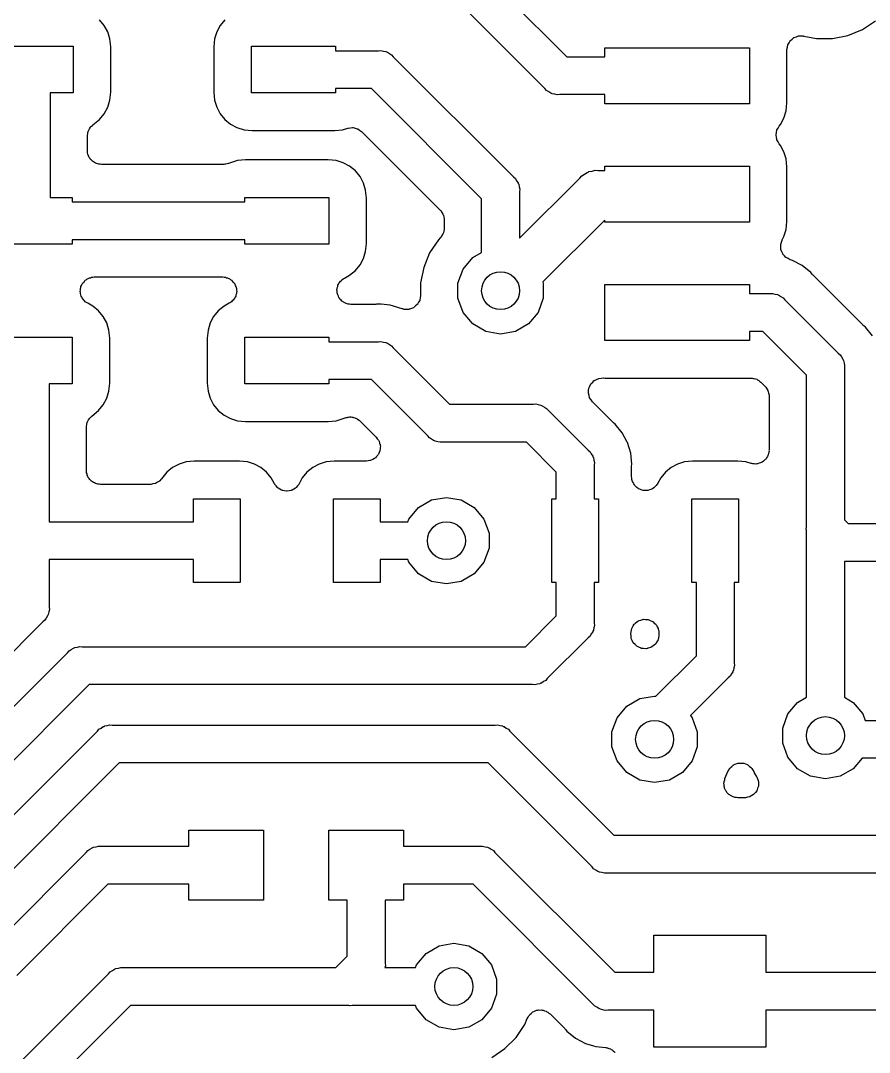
# Model space of a CAD drawing. Extents: x 91 to 190.2, y -113.9 to -59.9.
# Drawn here: x 146.1 to 155.19, y -90.63 to -79.56 of the extents above; entities that cross this region are included whole.
import ezdxf

# ---------------------------------------------------------------- set-up
doc = ezdxf.new("R2010")
doc.units = 0
doc.header["$MEASUREMENT"] = 0
doc.layers.add('BLACK', color=7, linetype='CONTINUOUS')

msp = doc.modelspace()

# ---------------------------------------------------------------- linework, layer by layer
at = {"layer": 'BLACK', "linetype": 'CONTINUOUS'}
for p, q in [((151.223, -79.2258), (151.949, -79.9518)), ((151.715, -80.2924), (150.883, -79.46)), ((146.994, -79.6167), (146.944, -79.5558)), ((147.031, -79.6862), (146.994, -79.6167)), ((148.236, -79.6167), (148.199, -79.6862)), ((148.286, -79.5558), (148.236, -79.6167)), ((155.116, -79.6596), (155.256, -79.5658)), ((147.054, -79.7616), (147.031, -79.6862)), ((148.199, -79.6862), (148.176, -79.7616)), ((154.364, -79.7625), (154.383, -79.7468)), ((154.383, -79.7468), (154.384, -79.7463)), ((154.384, -79.7463), (154.386, -79.7452)), ((154.386, -79.7452), (154.409, -79.7374)), ((154.409, -79.7374), (154.432, -79.729)), ((154.432, -79.729), (154.433, -79.729)), ((154.433, -79.729), (154.435, -79.7285)), ((154.435, -79.7285), (154.459, -79.729)), ((154.459, -79.729), (154.484, -79.729)), ((154.484, -79.729), (154.485, -79.7296)), ((154.485, -79.7296), (154.487, -79.7296)), ((154.487, -79.7296), (154.626, -79.7572)), ((154.794, -79.7572), (154.96, -79.7243)), ((154.96, -79.7243), (155.116, -79.6596)), ((145.76, -79.84), (146.66, -79.84)), ((146.66, -79.84), (146.66, -80.34)), ((147.063, -79.8474), (147.054, -79.7616)), ((147.063, -80.3326), (147.063, -79.8474)), ((148.176, -79.7616), (148.167, -79.8474)), ((148.167, -79.8474), (148.167, -80.3326)), ((148.57, -80.34), (148.57, -79.84)), ((148.57, -79.84), (149.47, -79.84)), ((149.47, -79.84), (149.47, -79.8868)), ((152.355, -79.9518), (152.355, -79.855)), ((152.355, -79.855), (153.905, -79.855)), ((153.905, -79.855), (153.905, -80.455)), ((154.308, -79.8735), (154.312, -79.8495)), ((154.312, -79.8495), (154.317, -79.8254)), ((154.317, -79.8254), (154.318, -79.824)), ((154.318, -79.8224), (154.331, -79.8015)), ((154.318, -79.824), (154.318, -79.8224)), ((154.331, -79.8015), (154.343, -79.7803)), ((154.343, -79.7803), (154.344, -79.7793)), ((154.344, -79.7793), (154.345, -79.7778)), ((154.345, -79.7778), (154.364, -79.7625)), ((154.626, -79.7572), (154.794, -79.7572)), ((149.47, -79.8868), (149.931, -79.8868)), ((149.931, -79.8868), (149.958, -79.8845)), ((149.958, -79.8845), (149.984, -79.8914)), ((149.984, -79.8914), (150.011, -79.8961)), ((150.011, -79.8961), (150.018, -79.9006)), ((150.018, -79.9006), (150.027, -79.903)), ((150.027, -79.903), (150.049, -79.9185)), ((150.049, -79.9185), (150.073, -79.9319)), ((150.073, -79.9319), (150.09, -79.9526)), ((150.09, -79.9526), (151.377, -81.24)), ((151.949, -79.9518), (152.355, -79.9518)), ((154.308, -79.8751), (154.308, -79.8735)), ((154.308, -79.8767), (154.308, -79.8751)), ((154.308, -80.4476), (154.308, -79.8767)), ((149.856, -80.2932), (149.47, -80.2932)), ((149.47, -80.2932), (149.47, -80.34)), ((151.037, -81.4742), (149.856, -80.2932)), ((151.732, -80.3131), (151.715, -80.2924)), ((146.66, -80.34), (146.413, -80.34)), ((146.413, -80.34), (146.413, -81.46)), ((147.054, -80.4184), (147.063, -80.3326)), ((148.167, -80.3326), (148.176, -80.4184)), ((149.47, -80.34), (148.57, -80.34)), ((151.756, -80.3265), (151.732, -80.3131)), ((151.778, -80.342), (151.756, -80.3265)), ((151.787, -80.3443), (151.778, -80.342)), ((151.794, -80.3489), (151.787, -80.3443)), ((151.821, -80.3536), (151.794, -80.3489)), ((151.847, -80.3605), (151.821, -80.3536)), ((151.874, -80.3582), (151.847, -80.3605)), ((152.355, -80.3582), (151.874, -80.3582)), ((152.355, -80.455), (152.355, -80.3582)), ((146.994, -80.5633), (147.031, -80.4938)), ((147.031, -80.4938), (147.054, -80.4184)), ((148.176, -80.4184), (148.199, -80.4938)), ((148.199, -80.4938), (148.236, -80.5633)), ((153.905, -80.455), (152.355, -80.455)), ((154.299, -80.5334), (154.308, -80.4476)), ((146.872, -80.6836), (146.944, -80.6242)), ((146.944, -80.6242), (146.994, -80.5633)), ((148.236, -80.5633), (148.286, -80.6242)), ((148.286, -80.6242), (148.347, -80.6742)), ((154.239, -80.6783), (154.276, -80.6088)), ((154.276, -80.6088), (154.299, -80.5334)), ((146.824, -80.7457), (146.836, -80.7256)), ((146.836, -80.7256), (146.848, -80.7052)), ((146.848, -80.7052), (146.85, -80.7036)), ((146.85, -80.7036), (146.852, -80.7015)), ((146.852, -80.7015), (146.867, -80.6894)), ((146.867, -80.6894), (146.872, -80.6836)), ((148.347, -80.6742), (148.416, -80.7113)), ((148.416, -80.7113), (148.492, -80.7342)), ((148.492, -80.7342), (148.577, -80.7427)), ((148.577, -80.7427), (149.463, -80.7427)), ((149.463, -80.7427), (149.548, -80.7342)), ((149.548, -80.7342), (149.603, -80.7178)), ((149.603, -80.7178), (149.605, -80.7175)), ((149.605, -80.7175), (149.607, -80.7164)), ((149.607, -80.7164), (149.631, -80.7144)), ((149.631, -80.7144), (149.654, -80.7115)), ((149.654, -80.7115), (149.657, -80.7121)), ((149.657, -80.7121), (149.659, -80.7119)), ((149.659, -80.7119), (149.682, -80.718)), ((149.682, -80.718), (149.705, -80.7234)), ((149.705, -80.7234), (149.707, -80.7247)), ((149.707, -80.7247), (149.71, -80.7254)), ((149.71, -80.7254), (149.729, -80.7389)), ((149.729, -80.7389), (149.749, -80.7518)), ((154.196, -80.7643), (154.2, -80.7402)), ((154.2, -80.7402), (154.201, -80.7388)), ((154.201, -80.7372), (154.214, -80.7161)), ((154.201, -80.7388), (154.201, -80.7372)), ((154.214, -80.7161), (154.226, -80.6948)), ((154.226, -80.6948), (154.239, -80.6783)), ((146.813, -80.7967), (146.818, -80.7735)), ((146.814, -80.7991), (146.813, -80.7967)), ((146.813, -80.8016), (146.814, -80.7991)), ((146.813, -80.9568), (146.813, -80.8016)), ((146.818, -80.7735), (146.822, -80.7503)), ((146.822, -80.7503), (146.823, -80.7481)), ((146.823, -80.7481), (146.824, -80.7457)), ((149.749, -80.7518), (149.75, -80.7538)), ((149.75, -80.7538), (149.752, -80.7553)), ((149.752, -80.7553), (150.593, -81.5959)), ((154.192, -80.7884), (154.196, -80.7643)), ((154.192, -80.79), (154.192, -80.7884)), ((154.192, -80.7916), (154.192, -80.79)), ((154.196, -80.8156), (154.192, -80.7916)), ((154.2, -80.8398), (154.196, -80.8156)), ((154.201, -80.8412), (154.2, -80.8398)), ((154.201, -80.8428), (154.201, -80.8412)), ((154.214, -80.8639), (154.201, -80.8428)), ((146.815, -80.9697), (146.813, -80.9568)), ((154.226, -80.8852), (154.214, -80.8639)), ((154.239, -80.9017), (154.226, -80.8852)), ((154.276, -80.9712), (154.239, -80.9017)), ((146.815, -80.9828), (146.815, -80.9697)), ((146.82, -80.9952), (146.815, -80.9828)), ((146.822, -81.0081), (146.82, -80.9952)), ((146.829, -81.0195), (146.822, -81.0081)), ((146.833, -81.0318), (146.829, -81.0195)), ((146.842, -81.0419), (146.833, -81.0318)), ((146.848, -81.0532), (146.842, -81.0419)), ((146.858, -81.0617), (146.848, -81.0532)), ((146.867, -81.0717), (146.858, -81.0617)), ((146.878, -81.0783), (146.867, -81.0717)), ((148.422, -81.0658), (148.346, -81.0887)), ((148.507, -81.0573), (148.422, -81.0658)), ((149.393, -81.0573), (148.507, -81.0573)), ((149.478, -81.0658), (149.393, -81.0573)), ((149.554, -81.0887), (149.478, -81.0658)), ((154.299, -81.0466), (154.276, -80.9712)), ((154.308, -81.1324), (154.299, -81.0466)), ((146.888, -81.0867), (146.878, -81.0783)), ((146.901, -81.0912), (146.888, -81.0867)), ((146.912, -81.0978), (146.901, -81.0912)), ((146.925, -81.1), (146.912, -81.0978)), ((146.937, -81.1045), (146.925, -81.1)), ((146.95, -81.1045), (146.937, -81.1045)), ((146.963, -81.1068), (146.95, -81.1045)), ((148.275, -81.1068), (146.963, -81.1068)), ((148.285, -81.1049), (148.275, -81.1068)), ((148.296, -81.1053), (148.285, -81.1049)), ((148.311, -81.1005), (148.296, -81.1053)), ((148.326, -81.0978), (148.311, -81.1005)), ((148.335, -81.0924), (148.326, -81.0978)), ((148.345, -81.0891), (148.335, -81.0924)), ((148.346, -81.0887), (148.345, -81.0891)), ((149.623, -81.1258), (149.554, -81.0887)), ((149.684, -81.1758), (149.623, -81.1258)), ((149.734, -81.2367), (149.684, -81.1758)), ((152.177, -81.1883), (152.187, -81.1826)), ((152.187, -81.1826), (152.22, -81.1768)), ((152.22, -81.1768), (152.253, -81.1681)), ((152.253, -81.1681), (152.286, -81.171)), ((152.286, -81.171), (152.355, -81.171)), ((152.355, -81.171), (152.355, -81.125)), ((152.355, -81.125), (153.905, -81.125)), ((153.905, -81.125), (153.905, -81.725)), ((154.308, -81.7176), (154.308, -81.1324)), ((149.771, -81.3062), (149.734, -81.2367)), ((151.377, -81.24), (151.398, -81.2574)), ((151.398, -81.2574), (151.412, -81.2807)), ((151.412, -81.2807), (151.427, -81.3028)), ((151.443, -81.8976), (152.088, -81.2532)), ((152.088, -81.2532), (152.109, -81.2274)), ((152.109, -81.2274), (152.138, -81.2106)), ((152.138, -81.2106), (152.166, -81.1912)), ((152.166, -81.1912), (152.177, -81.1883)), ((149.794, -81.3816), (149.771, -81.3062)), ((149.803, -81.4674), (149.794, -81.3816)), ((151.427, -81.3028), (151.429, -81.3116)), ((151.429, -81.3116), (151.434, -81.3194)), ((151.434, -81.3194), (151.439, -81.346)), ((151.439, -81.346), (151.446, -81.372)), ((151.446, -81.372), (151.443, -81.3989)), ((151.443, -81.3989), (151.443, -81.8976)), ((146.413, -81.46), (146.65, -81.46)), ((146.65, -81.46), (146.65, -81.5068)), ((146.65, -81.5068), (148.5, -81.5068)), ((148.5, -81.5068), (148.5, -81.46)), ((148.5, -81.46), (149.4, -81.46)), ((149.4, -81.46), (149.4, -81.96)), ((149.803, -81.9526), (149.803, -81.4674)), ((151.037, -82.0494), (151.037, -81.4742)), ((150.593, -81.5959), (150.597, -81.6013)), ((150.597, -81.6013), (150.602, -81.6056)), ((150.602, -81.6056), (150.612, -81.6225)), ((150.612, -81.6225), (150.623, -81.6386)), ((150.623, -81.6386), (150.624, -81.645)), ((150.624, -81.645), (150.628, -81.6507)), ((150.628, -81.6507), (150.631, -81.67)), ((150.631, -81.67), (150.636, -81.6889)), ((150.636, -81.6889), (150.636, -81.6955)), ((150.636, -81.6955), (150.637, -81.702)), ((150.637, -81.702), (150.637, -81.7888)), ((152.355, -81.7042), (151.693, -82.3666)), ((152.355, -81.725), (152.355, -81.7042)), ((153.905, -81.725), (152.355, -81.725)), ((154.299, -81.8034), (154.308, -81.7176)), ((150.624, -81.8458), (150.623, -81.8522)), ((150.628, -81.8401), (150.624, -81.8458)), ((150.631, -81.8208), (150.628, -81.8401)), ((150.636, -81.8019), (150.631, -81.8208)), ((150.637, -81.7888), (150.636, -81.7953)), ((150.636, -81.7953), (150.636, -81.8019)), ((154.276, -81.8788), (154.299, -81.8034)), ((146.65, -81.96), (145.75, -81.96)), ((148.5, -81.9132), (146.65, -81.9132)), ((146.65, -81.9132), (146.65, -81.96)), ((148.5, -81.96), (148.5, -81.9132)), ((149.4, -81.96), (148.5, -81.96)), ((149.794, -82.0384), (149.803, -81.9526)), ((150.574, -81.9136), (150.48, -82.054)), ((150.593, -81.8949), (150.574, -81.9136)), ((150.597, -81.8895), (150.593, -81.8949)), ((150.602, -81.8852), (150.597, -81.8895)), ((150.612, -81.8683), (150.602, -81.8852)), ((150.623, -81.8522), (150.612, -81.8683)), ((154.241, -81.9639), (154.249, -81.9407)), ((154.249, -81.9407), (154.256, -81.9173)), ((154.256, -81.9173), (154.257, -81.916)), ((154.257, -81.9144), (154.276, -81.8788)), ((154.257, -81.916), (154.257, -81.9144)), ((149.771, -82.1138), (149.794, -82.0384)), ((150.48, -82.054), (150.416, -82.21)), ((150.942, -82.1044), (151.037, -82.0494)), ((154.241, -81.9656), (154.241, -81.9639)), ((154.241, -81.9672), (154.241, -81.9656)), ((154.242, -81.9915), (154.241, -81.9672)), ((154.243, -82.016), (154.242, -81.9915)), ((154.243, -82.0175), (154.243, -82.016)), ((154.244, -82.0192), (154.243, -82.0175)), ((154.253, -82.0417), (154.244, -82.0192)), ((154.262, -82.0643), (154.253, -82.0417)), ((154.263, -82.0656), (154.262, -82.0643)), ((154.264, -82.0671), (154.263, -82.0656)), ((154.281, -82.085), (154.264, -82.0671)), ((149.684, -82.2442), (149.734, -82.1833)), ((149.734, -82.1833), (149.771, -82.1138)), ((150.838, -82.2279), (150.942, -82.1044)), ((154.297, -82.1031), (154.281, -82.085)), ((154.298, -82.1039), (154.297, -82.1031)), ((154.3, -82.1051), (154.298, -82.1039)), ((154.321, -82.1162), (154.3, -82.1051)), ((154.343, -82.1277), (154.321, -82.1162)), ((154.345, -82.1279), (154.343, -82.1277)), ((154.346, -82.1287), (154.345, -82.1279)), ((154.367, -82.135), (154.346, -82.1287)), ((154.472, -82.191), (154.367, -82.135)), ((149.567, -82.3245), (149.623, -82.2942)), ((149.623, -82.2942), (149.684, -82.2442)), ((150.416, -82.21), (150.383, -82.3756)), ((150.783, -82.3794), (150.838, -82.2279)), ((154.564, -82.2664), (154.472, -82.191)), ((154.578, -82.2837), (154.564, -82.2664)), ((154.583, -82.2886), (154.578, -82.2837)), ((154.588, -82.2946), (154.583, -82.2886)), ((146.745, -82.4165), (146.752, -82.4028)), ((146.752, -82.4028), (146.757, -82.3882)), ((146.757, -82.3882), (146.764, -82.38)), ((146.764, -82.38), (146.769, -82.3706)), ((146.769, -82.3706), (146.781, -82.3602)), ((146.781, -82.3602), (146.791, -82.3483)), ((146.791, -82.3483), (146.8, -82.343)), ((146.8, -82.343), (146.808, -82.3358)), ((146.808, -82.3358), (146.823, -82.33)), ((146.823, -82.33), (146.836, -82.3222)), ((146.836, -82.3222), (146.847, -82.3204)), ((146.847, -82.3204), (146.856, -82.3164)), ((146.856, -82.3164), (146.872, -82.3159)), ((146.872, -82.3159), (146.887, -82.3132)), ((146.887, -82.3132), (148.263, -82.3132)), ((148.263, -82.3132), (148.278, -82.3159)), ((148.278, -82.3159), (148.294, -82.3164)), ((148.294, -82.3164), (148.303, -82.3204)), ((148.303, -82.3204), (148.314, -82.3222)), ((148.314, -82.3222), (148.327, -82.33)), ((148.327, -82.33), (148.342, -82.3358)), ((148.342, -82.3358), (148.35, -82.343)), ((148.35, -82.343), (148.359, -82.3483)), ((148.359, -82.3483), (148.369, -82.3602)), ((148.369, -82.3602), (148.381, -82.3706)), ((148.381, -82.3706), (148.386, -82.38)), ((148.386, -82.38), (148.393, -82.3882)), ((148.393, -82.3882), (148.398, -82.4028)), ((148.398, -82.4028), (148.405, -82.4165)), ((149.495, -82.4161), (149.498, -82.4009)), ((149.498, -82.4009), (149.504, -82.3918)), ((149.504, -82.3918), (149.507, -82.3818)), ((149.507, -82.3818), (149.517, -82.3699)), ((149.517, -82.3699), (149.526, -82.3567)), ((149.526, -82.3567), (149.534, -82.3501)), ((149.534, -82.3501), (149.541, -82.3419)), ((149.541, -82.3419), (149.554, -82.3341)), ((149.554, -82.3341), (149.567, -82.3245)), ((150.383, -82.3756), (150.383, -82.5125)), ((150.783, -82.5406), (150.783, -82.3794)), ((151.693, -82.3666), (151.697, -82.3794)), ((151.697, -82.3794), (151.697, -82.5406)), ((152.355, -82.995), (152.355, -82.395)), ((152.355, -82.395), (153.905, -82.395)), ((153.905, -82.395), (153.905, -82.4918)), ((155.12, -82.8273), (154.588, -82.2946)), ((146.737, -82.4681), (146.74, -82.4527)), ((146.74, -82.4786), (146.737, -82.4681)), ((146.74, -82.4372), (146.743, -82.4271)), ((146.74, -82.4527), (146.74, -82.4372)), ((146.74, -82.4892), (146.74, -82.4786)), ((146.745, -82.5039), (146.74, -82.4892)), ((146.743, -82.4271), (146.745, -82.4165)), ((146.748, -82.5191), (146.745, -82.5039)), ((148.405, -82.5039), (148.402, -82.5191)), ((148.405, -82.4165), (148.407, -82.4271)), ((148.41, -82.4892), (148.405, -82.5039)), ((148.407, -82.4271), (148.41, -82.4372)), ((148.41, -82.4372), (148.41, -82.4527)), ((148.41, -82.4527), (148.413, -82.4681)), ((148.413, -82.4681), (148.41, -82.4786)), ((148.41, -82.4786), (148.41, -82.4892)), ((149.487, -82.4519), (149.49, -82.4414)), ((149.49, -82.4673), (149.487, -82.4519)), ((149.49, -82.4308), (149.495, -82.4161)), ((149.49, -82.4414), (149.49, -82.4308)), ((149.49, -82.4828), (149.49, -82.4673)), ((149.493, -82.4929), (149.49, -82.4828)), ((149.495, -82.5035), (149.493, -82.4929)), ((149.502, -82.5172), (149.495, -82.5035)), ((150.383, -82.5125), (150.379, -82.5357)), ((153.905, -82.4918), (154.126, -82.4918)), ((154.126, -82.4918), (154.153, -82.4895)), ((154.153, -82.4895), (154.179, -82.4964)), ((154.179, -82.4964), (154.206, -82.5011)), ((154.206, -82.5011), (154.213, -82.5056)), ((154.213, -82.5056), (154.222, -82.508)), ((154.222, -82.508), (154.244, -82.5235)), ((146.754, -82.5282), (146.748, -82.5191)), ((146.757, -82.5382), (146.754, -82.5282)), ((146.767, -82.5501), (146.757, -82.5382)), ((146.776, -82.5633), (146.767, -82.5501)), ((146.784, -82.5699), (146.776, -82.5633)), ((146.791, -82.5781), (146.784, -82.5699)), ((146.804, -82.5859), (146.791, -82.5781)), ((146.817, -82.5955), (146.804, -82.5859)), ((146.873, -82.6258), (146.817, -82.5955)), ((146.934, -82.6758), (146.873, -82.6258)), ((148.277, -82.6258), (148.216, -82.6758)), ((148.333, -82.5955), (148.277, -82.6258)), ((148.346, -82.5859), (148.333, -82.5955)), ((148.359, -82.5781), (148.346, -82.5859)), ((148.366, -82.5699), (148.359, -82.5781)), ((148.374, -82.5633), (148.366, -82.5699)), ((148.383, -82.5501), (148.374, -82.5633)), ((148.393, -82.5382), (148.383, -82.5501)), ((148.396, -82.5282), (148.393, -82.5382)), ((148.402, -82.5191), (148.396, -82.5282)), ((149.507, -82.5318), (149.502, -82.5172)), ((149.514, -82.54), (149.507, -82.5318)), ((149.519, -82.5494), (149.514, -82.54)), ((149.531, -82.5598), (149.519, -82.5494)), ((149.541, -82.5717), (149.531, -82.5598)), ((149.55, -82.577), (149.541, -82.5717)), ((149.558, -82.5842), (149.55, -82.577)), ((149.573, -82.59), (149.558, -82.5842)), ((149.586, -82.5978), (149.573, -82.59)), ((149.597, -82.5996), (149.586, -82.5978)), ((149.606, -82.6036), (149.597, -82.5996)), ((149.622, -82.6041), (149.606, -82.6036)), ((149.637, -82.6068), (149.622, -82.6041)), ((149.903, -82.6068), (149.637, -82.6068)), ((149.91, -82.6055), (149.903, -82.6068)), ((149.918, -82.6061), (149.91, -82.6055)), ((149.94, -82.6039), (149.918, -82.6061)), ((149.962, -82.6061), (149.94, -82.6039)), ((150.058, -82.6155), (149.962, -82.6061)), ((150.186, -82.6543), (150.058, -82.6155)), ((150.33, -82.6241), (150.312, -82.6398)), ((150.348, -82.6089), (150.33, -82.6241)), ((150.349, -82.6067), (150.348, -82.6089)), ((150.351, -82.6051), (150.349, -82.6067)), ((150.362, -82.5842), (150.351, -82.6051)), ((150.374, -82.5638), (150.362, -82.5842)), ((150.375, -82.5591), (150.374, -82.5613)), ((150.374, -82.5613), (150.374, -82.5638)), ((150.379, -82.5357), (150.375, -82.5591)), ((150.838, -82.6921), (150.783, -82.5406)), ((151.697, -82.5406), (151.642, -82.6921)), ((154.244, -82.5235), (154.268, -82.5369)), ((154.268, -82.5369), (154.285, -82.5576)), ((154.285, -82.5576), (154.857, -83.13)), ((146.984, -82.7367), (146.934, -82.6758)), ((148.216, -82.6758), (148.166, -82.7367)), ((150.193, -82.6551), (150.186, -82.6543)), ((150.207, -82.6602), (150.193, -82.6551)), ((150.209, -82.6602), (150.207, -82.6602)), ((150.212, -82.661), (150.209, -82.6602)), ((150.235, -82.6602), (150.212, -82.661)), ((150.238, -82.6605), (150.235, -82.6602)), ((150.239, -82.6602), (150.238, -82.6605)), ((150.259, -82.6602), (150.239, -82.6602)), ((150.261, -82.6593), (150.259, -82.6602)), ((150.264, -82.6592), (150.261, -82.6593)), ((150.286, -82.6504), (150.264, -82.6592)), ((150.308, -82.6424), (150.286, -82.6504)), ((150.31, -82.6408), (150.308, -82.6424)), ((150.312, -82.6398), (150.31, -82.6408)), ((150.942, -82.8156), (150.838, -82.6921)), ((151.642, -82.6921), (151.538, -82.8156)), ((147.021, -82.8062), (146.984, -82.7367)), ((147.044, -82.8816), (147.021, -82.8062)), ((148.129, -82.8062), (148.106, -82.8816)), ((148.166, -82.7367), (148.129, -82.8062)), ((151.081, -82.8963), (150.942, -82.8156)), ((151.538, -82.8156), (151.399, -82.8963)), ((155.126, -82.8316), (155.12, -82.8273)), ((155.131, -82.8372), (155.126, -82.8316)), ((155.149, -82.8514), (155.131, -82.8372)), ((147.053, -82.9674), (147.044, -82.8816)), ((148.106, -82.8816), (148.097, -82.9674)), ((151.24, -82.9243), (151.081, -82.8963)), ((151.399, -82.8963), (151.24, -82.9243)), ((154.051, -82.8982), (153.905, -82.8982)), ((153.905, -82.8982), (153.905, -82.995)), ((154.517, -83.3642), (154.051, -82.8982)), ((155.224, -82.9433), (155.149, -82.8514)), ((145.75, -82.96), (146.65, -82.96)), ((146.65, -82.96), (146.65, -83.46)), ((147.053, -83.4526), (147.053, -82.9674)), ((148.097, -82.9674), (148.097, -83.4526)), ((148.5, -83.46), (148.5, -82.96)), ((148.5, -82.96), (149.4, -82.96)), ((149.4, -82.96), (149.4, -83.0068)), ((149.4, -83.0068), (149.931, -83.0068)), ((149.931, -83.0068), (149.958, -83.0045)), ((149.958, -83.0045), (149.984, -83.0114)), ((149.984, -83.0114), (150.011, -83.0161)), ((150.011, -83.0161), (150.018, -83.0206)), ((150.018, -83.0206), (150.027, -83.023)), ((150.027, -83.023), (150.049, -83.0385)), ((150.049, -83.0385), (150.073, -83.0519)), ((150.073, -83.0519), (150.09, -83.0726)), ((153.905, -82.995), (152.355, -82.995)), ((150.09, -83.0726), (150.694, -83.6768)), ((154.857, -83.13), (154.878, -83.1474)), ((154.878, -83.1474), (154.892, -83.1707)), ((154.892, -83.1707), (154.907, -83.1928)), ((154.907, -83.1928), (154.909, -83.2016)), ((154.909, -83.2016), (154.914, -83.2094)), ((154.914, -83.2094), (154.919, -83.236)), ((154.919, -83.236), (154.926, -83.262)), ((154.926, -83.262), (154.923, -83.2889)), ((154.923, -83.2889), (154.923, -84.9158)), ((152.292, -83.4003), (152.293, -83.3999)), ((152.292, -83.4004), (152.292, -83.4003)), ((152.293, -83.3999), (152.318, -83.398)), ((152.318, -83.398), (152.343, -83.3958)), ((152.343, -83.3958), (152.344, -83.396)), ((152.344, -83.396), (152.345, -83.396)), ((152.345, -83.396), (152.362, -83.3977)), ((152.362, -83.3977), (153.898, -83.3977)), ((153.898, -83.3977), (153.906, -83.3968)), ((153.906, -83.3968), (153.92, -83.3979)), ((153.92, -83.3979), (153.934, -83.3967)), ((153.934, -83.3967), (153.946, -83.3999)), ((153.946, -83.3999), (153.958, -83.4008)), ((154.517, -84.3722), (154.517, -83.3642)), ((146.65, -83.46), (146.403, -83.46)), ((146.403, -83.46), (146.403, -84.9368)), ((147.044, -83.5384), (147.053, -83.4526)), ((148.097, -83.4526), (148.106, -83.5384)), ((149.4, -83.46), (148.5, -83.46)), ((149.856, -83.4132), (149.4, -83.4132)), ((149.4, -83.4132), (149.4, -83.46)), ((150.46, -84.0174), (149.856, -83.4132)), ((152.183, -83.5316), (152.186, -83.5064)), ((152.186, -83.5048), (152.197, -83.4821)), ((152.186, -83.5057), (152.186, -83.5048)), ((152.186, -83.5064), (152.186, -83.5057)), ((152.197, -83.4821), (152.208, -83.4592)), ((152.208, -83.4579), (152.227, -83.4402)), ((152.208, -83.4586), (152.208, -83.4579)), ((152.208, -83.4592), (152.208, -83.4586)), ((152.227, -83.4402), (152.244, -83.4224)), ((152.244, -83.4224), (152.245, -83.422)), ((152.245, -83.422), (152.246, -83.4214)), ((152.246, -83.4214), (152.269, -83.411)), ((152.269, -83.411), (152.292, -83.4004)), ((153.958, -83.4008), (153.971, -83.4065)), ((153.971, -83.4065), (153.984, -83.4101)), ((153.984, -83.4101), (153.994, -83.4172)), ((153.994, -83.4172), (154.006, -83.4223)), ((154.006, -83.4223), (154.016, -83.432)), ((154.016, -83.432), (154.027, -83.44)), ((154.027, -83.44), (154.073, -83.4859)), ((154.073, -83.4859), (154.077, -83.4913)), ((154.077, -83.4913), (154.082, -83.4956)), ((154.082, -83.4956), (154.092, -83.5125)), ((146.984, -83.6833), (147.021, -83.6138)), ((147.021, -83.6138), (147.044, -83.5384)), ((148.106, -83.5384), (148.129, -83.6138)), ((148.129, -83.6138), (148.166, -83.6833)), ((152.181, -83.5567), (152.183, -83.5316)), ((152.181, -83.5575), (152.181, -83.5567)), ((152.181, -83.5583), (152.181, -83.5575)), ((152.188, -83.5827), (152.181, -83.5583)), ((152.194, -83.6071), (152.188, -83.5827)), ((152.194, -83.6078), (152.194, -83.6071)), ((152.194, -83.6086), (152.194, -83.6078)), ((152.209, -83.6293), (152.194, -83.6086)), ((154.092, -83.5125), (154.103, -83.5286)), ((154.103, -83.5286), (154.104, -83.535)), ((154.104, -83.535), (154.108, -83.5407)), ((154.108, -83.5407), (154.111, -83.56)), ((154.111, -83.56), (154.116, -83.5789)), ((154.116, -83.5789), (154.116, -83.5855)), ((154.116, -83.5855), (154.117, -83.592)), ((154.117, -83.592), (154.117, -84.1689)), ((146.934, -83.7442), (146.984, -83.6833)), ((148.166, -83.6833), (148.216, -83.7442)), ((150.694, -83.6768), (151.591, -83.6768)), ((151.591, -83.6768), (151.618, -83.6745)), ((151.618, -83.6745), (151.644, -83.6814)), ((151.644, -83.6814), (151.671, -83.6861)), ((151.671, -83.6861), (151.678, -83.6906)), ((151.678, -83.6906), (151.687, -83.693)), ((151.687, -83.693), (151.709, -83.7085)), ((151.709, -83.7085), (151.733, -83.7219)), ((151.733, -83.7219), (151.75, -83.7426)), ((152.223, -83.6501), (152.209, -83.6293)), ((152.224, -83.6506), (152.223, -83.6501)), ((152.224, -83.6513), (152.224, -83.6506)), ((152.44, -83.8673), (152.224, -83.6513)), ((146.826, -83.8456), (146.838, -83.8252)), ((146.838, -83.8252), (146.84, -83.8236)), ((146.84, -83.8236), (146.842, -83.8215)), ((146.842, -83.8215), (146.857, -83.8094)), ((146.857, -83.8094), (146.862, -83.8036)), ((146.862, -83.8036), (146.934, -83.7442)), ((148.216, -83.7442), (148.277, -83.7942)), ((148.277, -83.7942), (148.346, -83.8313)), ((148.346, -83.8313), (148.422, -83.8542)), ((149.478, -83.8542), (149.554, -83.8313)), ((149.554, -83.8313), (149.555, -83.8309)), ((149.555, -83.8309), (149.565, -83.8276)), ((149.565, -83.8276), (149.574, -83.8222)), ((149.574, -83.8222), (149.585, -83.8203)), ((149.585, -83.8203), (149.589, -83.8183)), ((149.589, -83.8183), (149.595, -83.8178)), ((149.595, -83.8178), (149.604, -83.8147)), ((149.604, -83.8147), (149.615, -83.8151)), ((149.615, -83.8151), (149.625, -83.8132)), ((149.625, -83.8132), (149.628, -83.8132)), ((149.628, -83.8132), (149.635, -83.8143)), ((149.635, -83.8143), (149.641, -83.8138)), ((149.641, -83.8138), (149.65, -83.8162)), ((149.65, -83.8162), (149.656, -83.8164)), ((149.656, -83.8164), (149.664, -83.8195)), ((149.664, -83.8195), (149.679, -83.8222)), ((149.679, -83.8222), (149.685, -83.8255)), ((149.685, -83.8255), (149.691, -83.8273)), ((149.691, -83.8273), (149.702, -83.835)), ((149.702, -83.835), (149.705, -83.8358)), ((149.705, -83.8358), (149.708, -83.8386)), ((149.708, -83.8386), (149.724, -83.8483)), ((151.75, -83.7426), (152.177, -84.17)), ((146.803, -83.9167), (146.808, -83.8936)), ((146.804, -83.9191), (146.803, -83.9167)), ((146.803, -83.9216), (146.804, -83.9191)), ((146.803, -84.3868), (146.803, -83.9216)), ((146.808, -83.8936), (146.812, -83.8703)), ((146.812, -83.8703), (146.813, -83.8681)), ((146.813, -83.8681), (146.814, -83.8657)), ((146.814, -83.8657), (146.826, -83.8456)), ((148.422, -83.8542), (148.507, -83.8627)), ((148.507, -83.8627), (149.393, -83.8627)), ((149.393, -83.8627), (149.478, -83.8542)), ((149.724, -83.8483), (149.729, -83.8533)), ((149.729, -83.8533), (149.734, -83.8571)), ((149.734, -83.8571), (149.908, -84.0313)), ((152.446, -83.8716), (152.44, -83.8673)), ((152.451, -83.8772), (152.446, -83.8716)), ((152.469, -83.8914), (152.451, -83.8772)), ((152.544, -83.9833), (152.469, -83.8914)), ((149.908, -84.0313), (149.919, -84.0473)), ((149.919, -84.0473), (149.932, -84.0623)), ((149.932, -84.0623), (149.934, -84.0685)), ((150.477, -84.0381), (150.46, -84.0174)), ((150.501, -84.0515), (150.477, -84.0381)), ((150.523, -84.067), (150.501, -84.0515)), ((152.597, -84.0831), (152.544, -83.9833)), ((149.934, -84.0685), (149.938, -84.0739)), ((149.938, -84.0739), (149.943, -84.0929)), ((149.943, -84.0929), (149.95, -84.1113)), ((149.948, -84.1696), (149.947, -84.1762)), ((149.95, -84.1634), (149.948, -84.1696)), ((149.95, -84.1113), (149.95, -84.1179)), ((149.95, -84.1179), (149.952, -84.1243)), ((149.952, -84.1243), (149.95, -84.1438)), ((149.95, -84.1438), (149.95, -84.1634)), ((150.532, -84.0694), (150.523, -84.067)), ((150.539, -84.0739), (150.532, -84.0694)), ((150.566, -84.0786), (150.539, -84.0739)), ((150.592, -84.0855), (150.566, -84.0786)), ((150.619, -84.0832), (150.592, -84.0855)), ((151.516, -84.0832), (150.619, -84.0832)), ((151.837, -84.4042), (151.516, -84.0832)), ((152.177, -84.17), (152.198, -84.1874)), ((152.6, -84.088), (152.597, -84.0831)), ((152.634, -84.2017), (152.6, -84.088)), ((154.117, -84.1689), (154.115, -84.1778)), ((149.821, -84.2839), (149.802, -84.2873)), ((149.841, -84.2822), (149.821, -84.2839)), ((149.847, -84.2794), (149.841, -84.2822)), ((149.853, -84.2783), (149.847, -84.2794)), ((149.87, -84.2685), (149.853, -84.2783)), ((149.888, -84.2602), (149.87, -84.2685)), ((149.893, -84.2555), (149.888, -84.2602)), ((149.899, -84.2522), (149.893, -84.2555)), ((149.911, -84.2372), (149.899, -84.2522)), ((149.925, -84.2234), (149.911, -84.2372)), ((149.928, -84.2174), (149.925, -84.2234)), ((149.932, -84.2123), (149.928, -84.2174)), ((149.939, -84.1939), (149.932, -84.2123)), ((149.947, -84.1762), (149.939, -84.1939)), ((152.198, -84.1874), (152.212, -84.2107)), ((152.212, -84.2107), (152.227, -84.2328)), ((152.227, -84.2328), (152.229, -84.2416)), ((152.229, -84.2416), (152.234, -84.2494)), ((152.234, -84.2494), (152.239, -84.276)), ((152.239, -84.276), (152.246, -84.302)), ((152.646, -84.32), (152.634, -84.2017)), ((154.069, -84.2784), (154.055, -84.2877)), ((154.075, -84.2711), (154.069, -84.2784)), ((154.082, -84.2653), (154.075, -84.2711)), ((154.09, -84.2504), (154.082, -84.2653)), ((154.101, -84.2367), (154.09, -84.2504)), ((154.103, -84.228), (154.101, -84.2367)), ((154.108, -84.2202), (154.103, -84.228)), ((154.111, -84.2033), (154.108, -84.2202)), ((154.116, -84.1868), (154.111, -84.2033)), ((154.115, -84.1778), (154.116, -84.1868)), ((146.805, -84.3997), (146.803, -84.3868)), ((147.727, -84.3558), (147.666, -84.4058)), ((147.796, -84.3187), (147.727, -84.3558)), ((147.872, -84.2958), (147.796, -84.3187)), ((147.957, -84.2873), (147.872, -84.2958)), ((148.443, -84.2873), (147.957, -84.2873)), ((148.528, -84.2958), (148.443, -84.2873)), ((148.604, -84.3187), (148.528, -84.2958)), ((148.673, -84.3558), (148.604, -84.3187)), ((148.734, -84.4058), (148.673, -84.3558)), ((149.227, -84.3558), (149.166, -84.4058)), ((149.296, -84.3187), (149.227, -84.3558)), ((149.372, -84.2958), (149.296, -84.3187)), ((149.457, -84.2873), (149.372, -84.2958)), ((149.802, -84.2873), (149.457, -84.2873)), ((152.246, -84.302), (152.243, -84.3289)), ((152.243, -84.3289), (152.243, -84.69)), ((152.643, -84.357), (152.644, -84.3497)), ((152.643, -84.4527), (152.643, -84.357)), ((152.644, -84.3423), (152.646, -84.32)), ((152.644, -84.3497), (152.644, -84.3423)), ((153.067, -84.3558), (153.006, -84.4058)), ((153.136, -84.3187), (153.067, -84.3558)), ((153.212, -84.2958), (153.136, -84.3187)), ((153.297, -84.2873), (153.212, -84.2958)), ((153.783, -84.2873), (153.297, -84.2873)), ((153.868, -84.2958), (153.783, -84.2873)), ((153.923, -84.3124), (153.868, -84.2958)), ((153.932, -84.3135), (153.923, -84.3124)), ((153.941, -84.3166), (153.932, -84.3135)), ((153.958, -84.3166), (153.941, -84.3166)), ((153.975, -84.3187), (153.958, -84.3166)), ((153.984, -84.3166), (153.975, -84.3187)), ((153.993, -84.3166), (153.984, -84.3166)), ((154.009, -84.3107), (153.993, -84.3166)), ((154.026, -84.3068), (154.009, -84.3107)), ((154.033, -84.3019), (154.026, -84.3068)), ((154.042, -84.2988), (154.033, -84.3019)), ((154.055, -84.2877), (154.042, -84.2988)), ((154.517, -84.9822), (154.517, -84.3722)), ((154.517, -84.3722), (154.517, -84.3722)), ((146.805, -84.4128), (146.805, -84.3997)), ((146.81, -84.4252), (146.805, -84.4128)), ((146.812, -84.4381), (146.81, -84.4252)), ((146.819, -84.4495), (146.812, -84.4381)), ((146.823, -84.4618), (146.819, -84.4495)), ((146.832, -84.4719), (146.823, -84.4618)), ((146.838, -84.4832), (146.832, -84.4719)), ((146.848, -84.4917), (146.838, -84.4832)), ((146.857, -84.5017), (146.848, -84.4917)), ((146.868, -84.5083), (146.857, -84.5017)), ((147.585, -84.5017), (147.564, -84.5135)), ((147.586, -84.4998), (147.585, -84.5017)), ((147.589, -84.4985), (147.586, -84.4998)), ((147.601, -84.4831), (147.589, -84.4985)), ((147.606, -84.4781), (147.601, -84.4831)), ((147.666, -84.4058), (147.606, -84.4781)), ((148.784, -84.4667), (148.734, -84.4058)), ((148.818, -84.5294), (148.784, -84.4667)), ((149.116, -84.4667), (149.082, -84.5294)), ((149.166, -84.4058), (149.116, -84.4667)), ((151.837, -84.69), (151.837, -84.4042)), ((152.646, -84.468), (152.643, -84.4527)), ((152.646, -84.4836), (152.646, -84.468)), ((152.65, -84.4935), (152.646, -84.4836)), ((152.652, -84.504), (152.65, -84.4935)), ((152.66, -84.5175), (152.652, -84.504)), ((152.956, -84.4667), (152.925, -84.5234)), ((153.006, -84.4058), (152.956, -84.4667)), ((146.878, -84.5167), (146.868, -84.5083)), ((146.891, -84.5212), (146.878, -84.5167)), ((146.902, -84.5278), (146.891, -84.5212)), ((146.915, -84.53), (146.902, -84.5278)), ((146.927, -84.5345), (146.915, -84.53)), ((146.94, -84.5345), (146.927, -84.5345)), ((146.953, -84.5368), (146.94, -84.5345)), ((147.488, -84.5368), (146.953, -84.5368)), ((147.491, -84.5364), (147.488, -84.5368)), ((147.493, -84.5367), (147.491, -84.5364)), ((147.516, -84.5319), (147.493, -84.5367)), ((147.54, -84.5278), (147.516, -84.5319)), ((147.542, -84.5265), (147.54, -84.5278)), ((147.544, -84.526), (147.542, -84.5265)), ((147.564, -84.5135), (147.544, -84.526)), ((148.821, -84.5333), (148.818, -84.5294)), ((148.823, -84.5379), (148.821, -84.5333)), ((148.837, -84.5537), (148.823, -84.5379)), ((148.85, -84.5704), (148.837, -84.5537)), ((148.854, -84.573), (148.85, -84.5704)), ((148.857, -84.5767), (148.854, -84.573)), ((148.876, -84.5867), (148.857, -84.5767)), ((148.894, -84.5979), (148.876, -84.5867)), ((148.899, -84.5989), (148.894, -84.5979)), ((148.903, -84.6012), (148.899, -84.5989)), ((148.924, -84.6042), (148.903, -84.6012)), ((148.945, -84.6086), (148.924, -84.6042)), ((148.95, -84.6079), (148.945, -84.6086)), ((148.955, -84.6086), (148.95, -84.6079)), ((148.976, -84.6042), (148.955, -84.6086)), ((148.997, -84.6012), (148.976, -84.6042)), ((149.001, -84.5989), (148.997, -84.6012)), ((149.006, -84.5979), (149.001, -84.5989)), ((149.024, -84.5867), (149.006, -84.5979)), ((149.043, -84.5767), (149.024, -84.5867)), ((149.046, -84.573), (149.043, -84.5767)), ((149.05, -84.5704), (149.046, -84.573)), ((149.063, -84.5537), (149.05, -84.5704)), ((149.077, -84.5379), (149.063, -84.5537)), ((149.079, -84.5333), (149.077, -84.5379)), ((149.082, -84.5294), (149.079, -84.5333)), ((152.666, -84.5319), (152.66, -84.5175)), ((152.673, -84.5399), (152.666, -84.5319)), ((152.678, -84.5491), (152.673, -84.5399)), ((152.69, -84.5591), (152.678, -84.5491)), ((152.701, -84.5707), (152.69, -84.5591)), ((152.71, -84.5757), (152.701, -84.5707)), ((152.718, -84.5826), (152.71, -84.5757)), ((152.733, -84.5879), (152.718, -84.5826)), ((152.747, -84.5953), (152.733, -84.5879)), ((152.757, -84.5968), (152.747, -84.5953)), ((152.767, -84.6004), (152.757, -84.5968)), ((152.783, -84.6004), (152.767, -84.6004)), ((152.798, -84.6026), (152.783, -84.6004)), ((152.809, -84.6004), (152.798, -84.6026)), ((152.819, -84.6004), (152.809, -84.6004)), ((152.834, -84.5951), (152.819, -84.6004)), ((152.849, -84.5919), (152.834, -84.5951)), ((152.858, -84.5863), (152.849, -84.5919)), ((152.868, -84.5826), (152.858, -84.5863)), ((152.88, -84.5726), (152.868, -84.5826)), ((152.893, -84.5644), (152.88, -84.5726)), ((152.9, -84.556), (152.893, -84.5644)), ((152.908, -84.5491), (152.9, -84.556)), ((152.916, -84.5357), (152.908, -84.5491)), ((152.925, -84.5234), (152.916, -84.5357)), ((147.95, -84.9368), (147.95, -84.69)), ((147.95, -84.69), (148.45, -84.69)), ((148.45, -84.69), (148.45, -85.59)), ((149.45, -85.59), (149.45, -84.69)), ((149.45, -84.69), (149.95, -84.69)), ((149.95, -84.69), (149.95, -84.9368)), ((150.362, -84.7844), (150.501, -84.7037)), ((150.501, -84.7037), (150.66, -84.6757)), ((150.66, -84.6757), (150.819, -84.7037)), ((150.819, -84.7037), (150.958, -84.7844)), ((151.79, -85.59), (151.79, -84.69)), ((151.79, -84.69), (151.837, -84.69)), ((152.243, -84.69), (152.29, -84.69)), ((152.29, -84.69), (152.29, -85.59)), ((153.29, -85.59), (153.29, -84.69)), ((153.29, -84.69), (153.79, -84.69)), ((153.79, -84.69), (153.79, -85.59)), ((150.258, -84.9079), (150.362, -84.7844)), ((150.958, -84.7844), (151.062, -84.9079)), ((146.403, -84.9368), (147.95, -84.9368)), ((149.95, -84.9368), (150.247, -84.9368)), ((150.247, -84.9368), (150.258, -84.9079)), ((151.062, -84.9079), (151.117, -85.0594)), ((154.923, -84.9158), (154.964, -84.9568)), ((151.117, -85.0594), (151.117, -85.2206)), ((154.514, -85.018), (154.517, -84.9911)), ((154.517, -85.0267), (154.514, -85.018)), ((154.517, -84.9911), (154.517, -84.9822)), ((154.517, -84.9822), (154.517, -84.9822)), ((154.517, -86.8194), (154.517, -85.0267)), ((154.964, -84.9568), (155.44, -84.9568)), ((151.117, -85.2206), (151.062, -85.3721)), ((147.95, -85.3432), (146.403, -85.3432)), ((146.403, -85.3432), (146.403, -85.8511)), ((147.95, -85.59), (147.95, -85.3432)), ((150.247, -85.3432), (149.95, -85.3432)), ((149.95, -85.3432), (149.95, -85.59)), ((150.258, -85.3721), (150.247, -85.3432)), ((150.362, -85.4956), (150.258, -85.3721)), ((151.062, -85.3721), (150.958, -85.4956)), ((155.44, -85.3632), (154.923, -85.3632)), ((154.923, -85.3632), (154.923, -86.8194)), ((150.501, -85.5763), (150.362, -85.4956)), ((150.958, -85.4956), (150.819, -85.5763)), ((148.45, -85.59), (147.95, -85.59)), ((149.95, -85.59), (149.45, -85.59)), ((150.66, -85.6043), (150.501, -85.5763)), ((150.819, -85.5763), (150.66, -85.6043)), ((151.837, -85.59), (151.79, -85.59)), ((151.837, -85.9458), (151.837, -85.59)), ((152.29, -85.59), (152.243, -85.59)), ((152.243, -85.59), (152.243, -86.0211)), ((153.337, -85.59), (153.29, -85.59)), ((153.337, -86.3758), (153.337, -85.59)), ((153.79, -85.59), (153.743, -85.59)), ((153.743, -85.59), (153.743, -86.4511)), ((146.389, -85.9384), (146.387, -85.9472)), ((146.394, -85.9306), (146.389, -85.9384)), ((146.399, -85.904), (146.394, -85.9306)), ((146.406, -85.878), (146.399, -85.904)), ((146.403, -85.8511), (146.406, -85.878)), ((146.337, -86.0099), (145.09, -87.2574)), ((146.358, -85.9926), (146.337, -86.0099)), ((146.372, -85.9693), (146.358, -85.9926)), ((146.387, -85.9472), (146.372, -85.9693)), ((151.506, -86.2768), (151.837, -85.9458)), ((152.246, -86.048), (152.239, -86.074)), ((152.243, -86.0211), (152.246, -86.048)), ((152.652, -86.0671), (152.662, -86.0518)), ((152.662, -86.0518), (152.672, -86.0356)), ((152.672, -86.0356), (152.678, -86.0308)), ((152.678, -86.0308), (152.682, -86.0248)), ((152.682, -86.0248), (152.697, -86.0141)), ((152.697, -86.0141), (152.712, -86.0021)), ((152.712, -86.0021), (152.719, -85.9995)), ((152.719, -85.9995), (152.725, -85.9953)), ((152.725, -85.9953), (152.743, -85.9907)), ((152.743, -85.9907), (152.761, -85.9842)), ((152.761, -85.9842), (152.768, -85.9842)), ((152.768, -85.9842), (152.775, -85.9824)), ((152.775, -85.9824), (152.794, -85.9842)), ((152.794, -85.9842), (152.813, -85.9842)), ((152.813, -85.9842), (152.82, -85.9868)), ((152.82, -85.9868), (152.827, -85.9875)), ((152.827, -85.9875), (152.844, -85.9956)), ((152.844, -85.9956), (152.862, -86.0021)), ((152.862, -86.0021), (152.867, -86.0068)), ((152.867, -86.0068), (152.874, -86.01)), ((152.874, -86.01), (152.887, -86.0235)), ((152.887, -86.0235), (152.902, -86.0356)), ((152.902, -86.0356), (152.905, -86.042)), ((152.905, -86.042), (152.911, -86.0473)), ((152.911, -86.0473), (152.918, -86.0644)), ((152.198, -86.1626), (152.177, -86.1799)), ((152.212, -86.1393), (152.198, -86.1626)), ((152.227, -86.1172), (152.212, -86.1393)), ((152.229, -86.1084), (152.227, -86.1172)), ((152.234, -86.1006), (152.229, -86.1084)), ((152.239, -86.074), (152.234, -86.1006)), ((152.636, -86.1351), (152.638, -86.1173)), ((152.636, -86.1359), (152.636, -86.1351)), ((152.636, -86.1367), (152.636, -86.1359)), ((152.638, -86.1618), (152.636, -86.1367)), ((152.638, -86.1173), (152.643, -86.0992)), ((152.64, -86.187), (152.638, -86.1618)), ((152.643, -86.0992), (152.646, -86.0807)), ((152.646, -86.0807), (152.65, -86.0742)), ((152.65, -86.0742), (152.652, -86.0671)), ((152.918, -86.0644), (152.928, -86.0807)), ((152.928, -86.0807), (152.929, -86.088)), ((152.929, -86.088), (152.932, -86.0947)), ((152.936, -86.1611), (152.931, -86.18)), ((152.932, -86.0947), (152.934, -86.1135)), ((152.934, -86.1135), (152.937, -86.132)), ((152.937, -86.148), (152.936, -86.1545)), ((152.936, -86.1545), (152.936, -86.1611)), ((152.937, -86.132), (152.937, -86.148)), ((146.706, -86.2814), (146.732, -86.2745)), ((146.732, -86.2745), (146.759, -86.2768)), ((152.177, -86.1799), (151.74, -86.6174)), ((152.64, -86.1878), (152.64, -86.187)), ((152.64, -86.1886), (152.64, -86.1878)), ((152.651, -86.2115), (152.64, -86.1886)), ((152.661, -86.2345), (152.651, -86.2115)), ((152.662, -86.2351), (152.661, -86.2345)), ((152.662, -86.2358), (152.662, -86.2351)), ((152.68, -86.2537), (152.662, -86.2358)), ((152.698, -86.2717), (152.68, -86.2537)), ((152.698, -86.2721), (152.698, -86.2717)), ((152.699, -86.2726), (152.698, -86.2721)), ((152.722, -86.2833), (152.699, -86.2726)), ((152.873, -86.2688), (152.862, -86.2779)), ((152.89, -86.257), (152.873, -86.2688)), ((152.891, -86.2558), (152.89, -86.2563)), ((152.89, -86.2563), (152.89, -86.257)), ((152.893, -86.2541), (152.891, -86.2558)), ((152.897, -86.2487), (152.893, -86.2541)), ((152.902, -86.2444), (152.897, -86.2487)), ((152.912, -86.2275), (152.902, -86.2444)), ((152.923, -86.2114), (152.912, -86.2275)), ((152.924, -86.205), (152.923, -86.2114)), ((152.928, -86.1993), (152.924, -86.205)), ((152.931, -86.18), (152.928, -86.1993)), ((145.226, -87.7168), (146.6, -86.3426)), ((146.6, -86.3426), (146.617, -86.3219)), ((146.617, -86.3219), (146.641, -86.3085)), ((146.641, -86.3085), (146.663, -86.293)), ((146.663, -86.293), (146.672, -86.2906)), ((146.672, -86.2906), (146.679, -86.2861)), ((146.679, -86.2861), (146.706, -86.2814)), ((146.759, -86.2768), (151.506, -86.2768)), ((152.745, -86.2942), (152.722, -86.2833)), ((152.745, -86.2943), (152.745, -86.2942)), ((152.746, -86.2947), (152.745, -86.2943)), ((152.771, -86.2969), (152.746, -86.2947)), ((152.796, -86.2993), (152.771, -86.2969)), ((152.797, -86.2991), (152.796, -86.2993)), ((152.798, -86.2992), (152.797, -86.2991)), ((152.811, -86.2957), (152.798, -86.2992)), ((152.813, -86.2957), (152.811, -86.2957)), ((152.818, -86.2939), (152.813, -86.2957)), ((152.822, -86.2927), (152.818, -86.2939)), ((152.847, -86.2864), (152.822, -86.2927)), ((152.848, -86.2859), (152.847, -86.2864)), ((152.857, -86.2796), (152.848, -86.2857)), ((152.848, -86.2857), (152.848, -86.2859)), ((152.862, -86.2779), (152.857, -86.2796)), ((152.904, -86.8083), (153.337, -86.3758)), ((153.746, -86.478), (153.739, -86.504)), ((153.743, -86.4511), (153.746, -86.478)), ((153.698, -86.5926), (153.677, -86.61)), ((153.712, -86.5693), (153.698, -86.5926)), ((153.727, -86.5472), (153.712, -86.5693)), ((153.729, -86.5384), (153.727, -86.5472)), ((153.734, -86.5306), (153.729, -86.5384)), ((153.739, -86.504), (153.734, -86.5306)), ((146.834, -86.6832), (145.46, -88.0574)), ((151.581, -86.6832), (146.834, -86.6832)), ((151.608, -86.6855), (151.581, -86.6832)), ((151.634, -86.6786), (151.608, -86.6855)), ((151.661, -86.6739), (151.634, -86.6786)), ((151.668, -86.6694), (151.661, -86.6739)), ((151.677, -86.667), (151.668, -86.6694)), ((151.699, -86.6515), (151.677, -86.667)), ((151.723, -86.6381), (151.699, -86.6515)), ((151.74, -86.6174), (151.723, -86.6381)), ((153.677, -86.61), (153.273, -87.0147)), ((152.731, -86.8337), (152.89, -86.8057)), ((152.89, -86.8057), (152.904, -86.8083)), ((154.422, -86.8744), (154.517, -86.8194)), ((154.923, -86.8194), (155.018, -86.8744)), ((152.488, -87.0379), (152.592, -86.9144)), ((152.592, -86.9144), (152.731, -86.8337)), ((154.318, -86.9979), (154.422, -86.8744)), ((155.018, -86.8744), (155.122, -86.9979)), ((152.433, -87.1894), (152.488, -87.0379)), ((153.273, -87.0147), (153.292, -87.0379)), ((153.292, -87.0379), (153.347, -87.1894)), ((154.263, -87.1494), (154.318, -86.9979)), ((155.122, -86.9979), (155.147, -87.0668)), ((146.937, -87.1619), (146.961, -87.1485)), ((146.961, -87.1485), (146.983, -87.133)), ((146.983, -87.133), (146.992, -87.1306)), ((146.992, -87.1306), (146.999, -87.1261)), ((146.999, -87.1261), (147.026, -87.1214)), ((147.026, -87.1214), (147.052, -87.1145)), ((147.052, -87.1145), (147.079, -87.1168)), ((147.079, -87.1168), (151.181, -87.1168)), ((151.181, -87.1168), (151.208, -87.1145)), ((151.208, -87.1145), (151.234, -87.1214)), ((151.234, -87.1214), (151.261, -87.1261)), ((151.261, -87.1261), (151.268, -87.1306)), ((151.268, -87.1306), (151.277, -87.133)), ((151.277, -87.133), (151.299, -87.1485)), ((151.299, -87.1485), (151.323, -87.1619)), ((154.263, -87.3106), (154.263, -87.1494)), ((155.147, -87.0668), (155.381, -87.0668)), ((145.586, -88.5168), (146.92, -87.1826)), ((146.92, -87.1826), (146.937, -87.1619)), ((151.323, -87.1619), (151.34, -87.1826)), ((151.34, -87.1826), (152.454, -88.2968)), ((152.433, -87.3506), (152.433, -87.1894)), ((153.347, -87.1894), (153.347, -87.3506)), ((152.488, -87.5021), (152.433, -87.3506)), ((153.347, -87.3506), (153.292, -87.5021)), ((154.318, -87.4621), (154.263, -87.3106)), ((154.422, -87.5856), (154.318, -87.4621)), ((155.113, -87.4732), (155.018, -87.5856)), ((155.306, -87.4732), (155.113, -87.4732)), ((147.154, -87.5232), (145.82, -88.8574)), ((151.106, -87.5232), (147.154, -87.5232)), ((152.22, -88.6374), (151.106, -87.5232)), ((152.592, -87.6256), (152.488, -87.5021)), ((153.292, -87.5021), (153.188, -87.6256)), ((153.675, -87.6155), (153.685, -87.599)), ((153.685, -87.599), (153.694, -87.5816)), ((153.694, -87.5816), (153.699, -87.5772)), ((153.699, -87.5772), (153.703, -87.5716)), ((153.703, -87.5716), (153.718, -87.5597)), ((153.718, -87.5597), (153.733, -87.5464)), ((153.733, -87.5464), (153.739, -87.5439)), ((153.739, -87.5439), (153.744, -87.5399)), ((153.744, -87.5399), (153.763, -87.534)), ((153.763, -87.534), (153.781, -87.5265)), ((153.781, -87.5265), (153.787, -87.5262)), ((153.787, -87.5262), (153.794, -87.5242)), ((153.794, -87.5242), (153.813, -87.5251)), ((153.813, -87.5251), (153.833, -87.5242)), ((153.833, -87.5242), (153.839, -87.5262)), ((153.839, -87.5262), (153.846, -87.5265)), ((153.846, -87.5265), (153.864, -87.534)), ((153.864, -87.534), (153.883, -87.5399)), ((153.883, -87.5399), (153.888, -87.5439)), ((153.888, -87.5439), (153.894, -87.5464)), ((153.894, -87.5464), (153.908, -87.5597)), ((153.908, -87.5597), (153.924, -87.5716)), ((153.924, -87.5716), (153.927, -87.5772)), ((153.927, -87.5772), (153.932, -87.5816)), ((153.932, -87.5816), (153.941, -87.599)), ((153.941, -87.599), (153.952, -87.6155)), ((154.561, -87.6663), (154.422, -87.5856)), ((155.018, -87.5856), (154.879, -87.6663)), ((152.731, -87.7063), (152.592, -87.6256)), ((152.89, -87.7343), (152.731, -87.7063)), ((153.049, -87.7063), (152.89, -87.7343)), ((153.188, -87.6256), (153.049, -87.7063)), ((153.635, -87.7208), (153.641, -87.7054)), ((153.641, -87.7054), (153.644, -87.6894)), ((153.644, -87.6894), (153.675, -87.6155)), ((153.952, -87.6155), (153.96, -87.636)), ((153.96, -87.636), (153.979, -87.6635)), ((153.979, -87.6635), (153.981, -87.668)), ((153.981, -87.668), (153.984, -87.6718)), ((153.984, -87.6718), (153.991, -87.6917)), ((153.991, -87.6917), (154, -87.7111)), ((154, -87.7111), (154, -87.7161)), ((154.72, -87.6943), (154.561, -87.6663)), ((154.879, -87.6663), (154.72, -87.6943)), ((153.633, -87.7403), (153.635, -87.7306)), ((153.635, -87.7565), (153.633, -87.7403)), ((153.635, -87.7306), (153.635, -87.7208)), ((153.635, -87.7728), (153.635, -87.7565)), ((153.638, -87.7821), (153.635, -87.7728)), ((153.64, -87.7919), (153.638, -87.7821)), ((153.647, -87.8064), (153.64, -87.7919)), ((153.653, -87.8218), (153.647, -87.8064)), ((153.659, -87.8294), (153.653, -87.8218)), ((153.984, -87.8218), (153.97, -87.8381)), ((153.986, -87.8171), (153.984, -87.8218)), ((153.988, -87.8131), (153.986, -87.8171)), ((153.994, -87.7928), (153.988, -87.8131)), ((154.002, -87.7728), (153.994, -87.7928)), ((154, -87.7161), (154.002, -87.7208)), ((154.002, -87.7208), (154.002, -87.742)), ((154.002, -87.742), (154.003, -87.7631)), ((154.003, -87.7631), (154.002, -87.7679)), ((154.002, -87.7679), (154.002, -87.7728)), ((153.664, -87.8381), (153.659, -87.8294)), ((153.676, -87.8492), (153.664, -87.8381)), ((153.686, -87.8617), (153.676, -87.8492)), ((153.695, -87.8666), (153.686, -87.8617)), ((153.702, -87.8733), (153.695, -87.8666)), ((153.717, -87.8796), (153.702, -87.8733)), ((153.731, -87.8878), (153.717, -87.8796)), ((153.741, -87.8895), (153.731, -87.8878)), ((153.75, -87.8932), (153.741, -87.8895)), ((153.767, -87.894), (153.75, -87.8932)), ((153.783, -87.8968), (153.767, -87.894)), ((153.854, -87.8968), (153.783, -87.8968)), ((153.859, -87.8959), (153.854, -87.8968)), ((153.864, -87.8965), (153.859, -87.8959)), ((153.884, -87.8914), (153.864, -87.8965)), ((153.905, -87.8878), (153.884, -87.8914)), ((153.91, -87.8853), (153.905, -87.8878)), ((153.914, -87.8841), (153.91, -87.8853)), ((153.932, -87.8723), (153.914, -87.8841)), ((153.95, -87.8617), (153.932, -87.8723)), ((153.954, -87.8579), (153.95, -87.8617)), ((153.958, -87.8552), (153.954, -87.8579)), ((153.97, -87.8381), (153.958, -87.8552)), ((147.9, -88.4168), (147.9, -88.245)), ((147.9, -88.245), (148.7, -88.245)), ((148.7, -88.245), (148.7, -88.995)), ((149.4, -88.995), (149.4, -88.245)), ((149.4, -88.245), (150.2, -88.245)), ((150.2, -88.245), (150.2, -88.4168)), ((152.454, -88.2968), (155.341, -88.2968)), ((145.86, -89.4223), (146.8, -88.4826)), ((146.8, -88.4826), (146.817, -88.4619)), ((146.817, -88.4619), (146.841, -88.4485)), ((146.841, -88.4485), (146.863, -88.433)), ((146.863, -88.433), (146.872, -88.4306)), ((146.872, -88.4306), (146.879, -88.4261)), ((146.879, -88.4261), (146.906, -88.4214)), ((146.906, -88.4214), (146.932, -88.4145)), ((146.932, -88.4145), (146.959, -88.4168)), ((146.959, -88.4168), (147.9, -88.4168)), ((150.2, -88.4168), (151.021, -88.4168)), ((151.021, -88.4168), (151.048, -88.4145)), ((151.048, -88.4145), (151.074, -88.4214)), ((151.074, -88.4214), (151.101, -88.4261)), ((151.101, -88.4261), (151.108, -88.4306)), ((151.108, -88.4306), (151.117, -88.433)), ((151.117, -88.433), (151.139, -88.4485)), ((151.139, -88.4485), (151.163, -88.4619)), ((151.163, -88.4619), (151.18, -88.4826)), ((151.18, -88.4826), (152.464, -89.7668)), ((152.237, -88.6581), (152.22, -88.6374)), ((152.261, -88.6715), (152.237, -88.6581)), ((152.283, -88.687), (152.261, -88.6715)), ((152.292, -88.6894), (152.283, -88.687)), ((152.299, -88.6939), (152.292, -88.6894)), ((152.326, -88.6986), (152.299, -88.6939)), ((152.352, -88.7055), (152.326, -88.6986)), ((152.379, -88.7032), (152.352, -88.7055)), ((155.266, -88.7032), (152.379, -88.7032)), ((147.034, -88.8232), (146.057, -89.8002)), ((147.9, -88.8232), (147.034, -88.8232)), ((147.9, -88.995), (147.9, -88.8232)), ((150.946, -88.8232), (150.2, -88.8232)), ((150.2, -88.8232), (150.2, -88.995)), ((152.23, -90.1074), (150.946, -88.8232)), ((148.7, -88.995), (147.9, -88.995)), ((149.597, -88.995), (149.4, -88.995)), ((149.597, -89.5958), (149.597, -88.995)), ((150.2, -88.995), (150.003, -88.995)), ((150.003, -88.995), (150.003, -89.6711)), ((152.88, -89.7668), (152.88, -89.37)), ((152.88, -89.37), (154.08, -89.37)), ((154.08, -89.37), (154.08, -89.7668)), ((150.442, -89.5644), (150.581, -89.4837)), ((150.581, -89.4837), (150.74, -89.4557)), ((150.74, -89.4557), (150.899, -89.4837)), ((150.899, -89.4837), (151.038, -89.5644)), ((150.338, -89.6879), (150.442, -89.5644)), ((151.038, -89.5644), (151.142, -89.6879)), ((149.476, -89.7168), (149.597, -89.5958)), ((150.006, -89.698), (150.001, -89.7168)), ((150.003, -89.6711), (150.006, -89.698)), ((150.327, -89.7168), (150.338, -89.6879)), ((151.142, -89.6879), (151.197, -89.8394)), ((145.906, -90.9168), (147.04, -89.7826)), ((147.04, -89.7826), (147.057, -89.7619)), ((147.057, -89.7619), (147.081, -89.7485)), ((147.081, -89.7485), (147.103, -89.733)), ((147.103, -89.733), (147.112, -89.7306)), ((147.112, -89.7306), (147.119, -89.7261)), ((147.119, -89.7261), (147.146, -89.7214)), ((147.146, -89.7214), (147.172, -89.7145)), ((147.172, -89.7145), (147.199, -89.7168)), ((147.199, -89.7168), (149.476, -89.7168)), ((150.001, -89.7168), (150.327, -89.7168)), ((152.464, -89.7668), (152.88, -89.7668)), ((154.08, -89.7668), (155.571, -89.7668)), ((151.197, -89.8394), (151.197, -90.0006)), ((151.197, -90.0006), (151.142, -90.1521)), ((147.274, -90.1232), (146.14, -91.2574)), ((149.613, -90.1232), (147.274, -90.1232)), ((149.622, -90.1255), (149.613, -90.1232)), ((149.649, -90.1232), (149.622, -90.1255)), ((150.327, -90.1232), (149.649, -90.1232)), ((150.338, -90.1521), (150.327, -90.1232)), ((152.247, -90.1281), (152.23, -90.1074)), ((152.271, -90.1415), (152.247, -90.1281)), ((152.293, -90.157), (152.271, -90.1415)), ((150.442, -90.2756), (150.338, -90.1521)), ((151.142, -90.1521), (151.038, -90.2756)), ((151.526, -90.2624), (151.535, -90.2486)), ((151.535, -90.2486), (151.542, -90.2337)), ((151.542, -90.2337), (151.549, -90.2268)), ((151.549, -90.2268), (151.554, -90.2184)), ((151.554, -90.2184), (151.567, -90.2085)), ((151.567, -90.2085), (151.579, -90.1969)), ((151.579, -90.1969), (151.587, -90.1927)), ((151.587, -90.1927), (151.595, -90.1867)), ((151.595, -90.1867), (151.611, -90.1818)), ((151.611, -90.1818), (151.626, -90.1749)), ((151.626, -90.1749), (151.636, -90.174)), ((151.636, -90.174), (151.645, -90.1711)), ((151.645, -90.1711), (151.661, -90.1718)), ((151.661, -90.1718), (151.678, -90.1703)), ((151.678, -90.1703), (151.687, -90.1729)), ((151.687, -90.1729), (151.697, -90.1733)), ((151.697, -90.1733), (151.712, -90.1796)), ((151.712, -90.1796), (151.728, -90.1838)), ((151.728, -90.1838), (151.736, -90.1895)), ((151.736, -90.1895), (151.745, -90.1933)), ((151.745, -90.1933), (151.757, -90.2043)), ((151.757, -90.2043), (151.771, -90.2137)), ((151.771, -90.2137), (151.927, -90.3704)), ((152.302, -90.1593), (152.293, -90.157)), ((152.309, -90.1639), (152.302, -90.1593)), ((152.336, -90.1686), (152.309, -90.1639)), ((152.362, -90.1755), (152.336, -90.1686)), ((152.389, -90.1732), (152.362, -90.1755)), ((152.88, -90.1732), (152.389, -90.1732)), ((152.88, -90.57), (152.88, -90.1732)), ((155.496, -90.1732), (154.08, -90.1732)), ((154.08, -90.1732), (154.08, -90.57)), ((150.581, -90.3563), (150.442, -90.2756)), ((150.74, -90.3843), (150.581, -90.3563)), ((150.899, -90.3563), (150.74, -90.3843)), ((151.038, -90.2756), (150.899, -90.3563)), ((151.406, -90.4664), (151.5, -90.326)), ((151.5, -90.326), (151.526, -90.2624)), ((151.286, -90.5858), (151.406, -90.4664)), ((151.927, -90.3704), (151.932, -90.3764)), ((151.932, -90.3764), (151.937, -90.3813)), ((151.937, -90.3813), (151.951, -90.3986)), ((151.951, -90.3986), (152.043, -90.474)), ((152.043, -90.474), (152.148, -90.53)), ((151.146, -90.6796), (151.286, -90.5858)), ((152.148, -90.53), (152.236, -90.5566)), ((152.236, -90.5566), (152.236, -90.5566)), ((152.236, -90.5566), (152.262, -90.5645)), ((152.262, -90.5645), (152.367, -90.5748)), ((152.367, -90.5748), (152.376, -90.5775)), ((152.376, -90.5775), (152.386, -90.578)), ((152.386, -90.578), (152.401, -90.5844)), ((152.401, -90.5844), (152.417, -90.5888)), ((152.417, -90.5888), (152.425, -90.5946)), ((154.08, -90.57), (152.88, -90.57)), ((152.425, -90.5946), (152.434, -90.5985)), ((152.434, -90.5985), (152.446, -90.6097)), ((152.446, -90.6097), (152.459, -90.6192)), ((152.459, -90.6192), (152.465, -90.6273))]:
    msp.add_line(p, q, dxfattribs=at)
at = {"layer": 'BLACK'}
for centre in [(151.24, -82.46), (150.66, -85.14), (154.72, -87.23), (152.89, -87.27), (150.74, -89.92)]:
    msp.add_circle(centre, 0.2032, dxfattribs=at)

doc.saveas('drawing.dxf')
